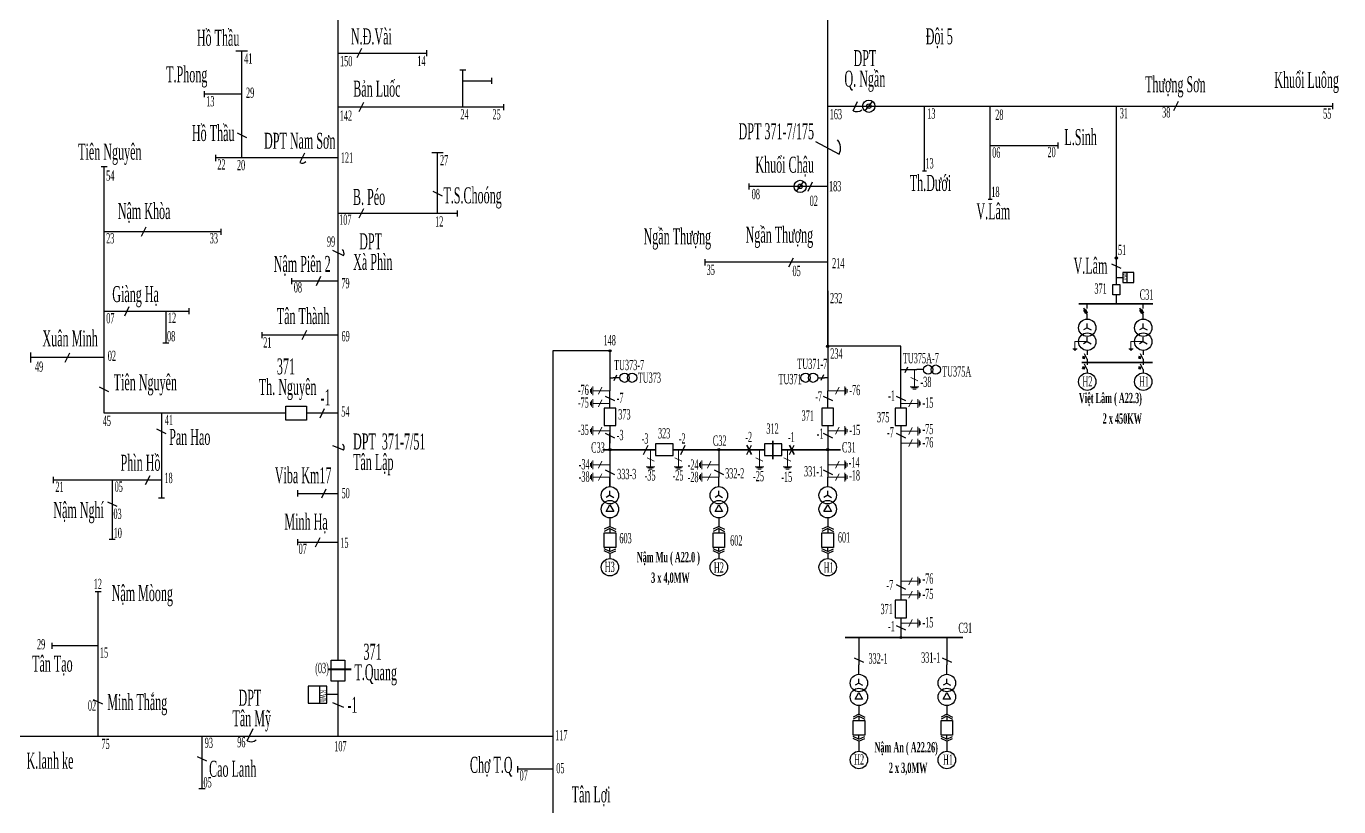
# Model space of a CAD drawing. Header units: inches. Extents: x 5954 to 16840, y 1852 to 5708.
# Drawn here: x 6478 to 7125, y 4324 to 4708 of the extents above; entities that cross this region are included whole.
import ezdxf

# ---------------------------------------------------------------- set-up
doc = ezdxf.new("R2010")
doc.units = ezdxf.units.IN
doc.header["$LTSCALE"] = 0.007
doc.header["$MEASUREMENT"] = 0
for name, color, linetype, lineweight in [('0.4+6kV', 6, 'Continuous', 25), ('Co ban', 7, 'Continuous', 25), ('DZ 35', 30, 'Continuous', 25), ('DZ110', 1, 'Continuous', 25), ('TC 110', 1, 'Continuous', 35), ('TC 35', 30, 'Continuous', 35), ('TC04', 6, 'Continuous', 35), ('Tiep dat', 7, 'Continuous', 15)]:
    doc.layers.add(name, color=color, linetype=linetype, lineweight=lineweight)
doc.layers.add('Chu', color=7, linetype='Continuous')
doc.layers.add('so', color=7, linetype='Continuous')
doc.styles.add('chu', font='times.ttf', dxfattribs={"width": 0.5, "height": 0.2})

msp = doc.modelspace()

# ---------------------------------------------------------------- hatches: boundary and pattern name
at = {"layer": '0.4+6kV'}
for points in [[(7000.04, 4544.5), (6999.7, 4545.14), (6999.36, 4545.78), (6998.9, 4544.71)], [(7027.66, 4544.5), (7027.32, 4545.14), (7026.98, 4545.78), (7026.52, 4544.72)], [(7000.04, 4539.36), (6999.69, 4540), (6999.35, 4540.64), (6998.89, 4539.57)], [(7027.66, 4539.37), (7027.32, 4540.01), (7026.97, 4540.64), (7026.52, 4539.58)]]:
    msp.add_hatch(color=256, dxfattribs=at).paths.add_polyline_path(points)
at = {"layer": 'DZ 35'}
for points in [[(7016, 4594.01, -1), (7014.92, 4594.01, -1)], [(6872.61, 4550.5, 1), (6873.69, 4550.5, 1)], [(6765.2, 4548.27, 1), (6766.28, 4548.27, 1)], [(6765.2, 4499.53, 1), (6766.28, 4499.53, 1)], [(6818.91, 4499.53, 1), (6819.98, 4499.53, 1)], [(6872.61, 4499.53, 1), (6873.69, 4499.53, 1)], [(6908.68, 4406.97, 1), (6909.76, 4406.97, 1)]]:
    msp.add_hatch(color=256, dxfattribs=at).paths.add_polyline_path(points)

# ---------------------------------------------------------------- linework, layer by layer
at = {"layer": '0.4+6kV', "color": 170, "ltscale": 0.06}
msp.add_line((6891.51, 4666.49), (6895.26, 4671.22), dxfattribs=at)
msp.add_line((6891.51, 4666.49), (6895.26, 4671.22), dxfattribs=at)
at = {"layer": '0.4+6kV', "color": 5, "ltscale": 0.06}
msp.add_line((6857.68, 4626.97), (6861.43, 4631.7), dxfattribs=at)
msp.add_line((6857.68, 4626.97), (6861.43, 4631.7), dxfattribs=at)
at = {"layer": '0.4+6kV'}
for p, q in [((6998.9, 4544.71), (6999.36, 4545.78)), ((6998.9, 4544.71), (7000.04, 4544.5)), ((6999.44, 4545.63), (6999.7, 4545.14)), ((6999.7, 4545.14), (7000.45, 4545.54)), ((7000.04, 4544.5), (6999.7, 4545.14)), ((7001.15, 4544.25), (6999.76, 4546.84)), ((7001.14, 4544.25), (7001.14, 4541.31)), ((7001.15, 4548.5), (7001.15, 4546.38)), ((7026.52, 4544.72), (7026.98, 4545.78)), ((7026.52, 4544.72), (7027.66, 4544.5)), ((7027.06, 4545.63), (7027.32, 4545.14)), ((7027.32, 4545.14), (7028.08, 4545.55)), ((7027.66, 4544.5), (7027.32, 4545.14)), ((7028.77, 4544.25), (7027.38, 4546.84)), ((7028.77, 4548.5), (7028.77, 4546.38)), ((7028.77, 4544.25), (7028.77, 4541.31)), ((6998.89, 4539.57), (6999.35, 4540.64)), ((6998.89, 4539.57), (7000.04, 4539.36)), ((6999.43, 4540.49), (6999.69, 4540)), ((6999.69, 4540), (7000.45, 4540.41)), ((7000.04, 4539.36), (6999.69, 4540)), ((7001.14, 4539.11), (6999.76, 4541.7)), ((7001.14, 4539.11), (7001.14, 4537.37)), ((7026.52, 4539.58), (7026.97, 4540.64)), ((7026.52, 4539.58), (7027.66, 4539.37)), ((7027.05, 4540.5), (7027.32, 4540.01)), ((7027.32, 4540.01), (7028.07, 4540.41)), ((7027.66, 4539.37), (7027.32, 4540.01)), ((7028.76, 4539.12), (7027.38, 4541.7)), ((7028.77, 4539.11), (7028.77, 4537.37)), ((6763.87, 4469.15), (6765.74, 4472.37)), ((6767.6, 4469.15), (6763.87, 4469.15)), ((6765.74, 4472.37), (6767.6, 4469.15)), ((6817.58, 4469.15), (6819.45, 4472.37)), ((6821.31, 4469.15), (6817.58, 4469.15)), ((6819.45, 4472.37), (6821.31, 4469.15)), ((6871.29, 4469.15), (6873.15, 4472.37)), ((6875.02, 4469.15), (6871.29, 4469.15)), ((6873.15, 4472.37), (6875.02, 4469.15)), ((6765.74, 4461.68), (6762.87, 4460.29)), ((6765.74, 4460.66), (6762.87, 4459.27)), ((6765.74, 4465.92), (6765.74, 4461.68)), ((6765.74, 4461.68), (6768.6, 4460.29)), ((6765.74, 4460.66), (6768.6, 4459.27)), ((6765.74, 4460.66), (6765.74, 4458.61)), ((6819.45, 4461.68), (6816.58, 4460.29)), ((6819.45, 4460.66), (6816.58, 4459.27)), ((6819.45, 4465.92), (6819.45, 4461.68)), ((6819.45, 4461.68), (6822.31, 4460.29)), ((6819.45, 4460.66), (6819.45, 4458.61)), ((6819.45, 4460.66), (6822.31, 4459.27)), ((6873.15, 4461.68), (6870.29, 4460.29)), ((6873.15, 4460.66), (6870.29, 4459.27)), ((6873.15, 4465.92), (6873.15, 4461.68)), ((6873.15, 4461.68), (6876.02, 4460.29)), ((6873.15, 4460.66), (6873.15, 4458.61)), ((6873.15, 4460.66), (6876.02, 4459.27)), ((6765.74, 4449.35), (6762.87, 4450.74)), ((6765.74, 4448.34), (6762.87, 4449.73)), ((6765.74, 4449.35), (6765.74, 4451.4)), ((6765.74, 4449.35), (6768.6, 4450.74)), ((6765.74, 4448.34), (6768.6, 4449.73)), ((6765.74, 4448.34), (6765.74, 4445.89)), ((6765.74, 4448.34), (6765.74, 4448.34)), ((6765.74, 4448.34), (6765.74, 4445.89)), ((6819.45, 4449.35), (6816.58, 4450.74)), ((6819.45, 4448.34), (6816.58, 4449.73)), ((6819.45, 4449.35), (6819.45, 4451.4)), ((6819.45, 4449.35), (6822.31, 4450.74)), ((6819.45, 4448.34), (6822.31, 4449.73)), ((6819.45, 4448.34), (6819.45, 4445.89)), ((6819.45, 4448.34), (6819.45, 4448.34)), ((6819.45, 4448.34), (6819.45, 4445.89)), ((6873.15, 4449.35), (6870.29, 4450.74)), ((6873.15, 4448.34), (6870.29, 4449.73)), ((6873.15, 4449.35), (6873.15, 4451.4)), ((6873.15, 4449.35), (6876.02, 4450.74)), ((6873.15, 4448.34), (6876.02, 4449.73)), ((6873.15, 4448.34), (6873.15, 4445.89)), ((6873.15, 4448.34), (6873.15, 4448.34)), ((6873.15, 4448.34), (6873.15, 4445.89)), ((6886.66, 4376.58), (6888.52, 4379.81)), ((6890.38, 4376.58), (6886.66, 4376.58)), ((6888.52, 4379.81), (6890.38, 4376.58)), ((6930.04, 4376.58), (6931.9, 4379.81)), ((6933.76, 4376.58), (6930.04, 4376.58)), ((6931.9, 4379.81), (6933.76, 4376.58)), ((6888.52, 4373.36), (6888.52, 4369.11)), ((6931.9, 4373.36), (6931.9, 4369.11)), ((6888.52, 4369.11), (6885.66, 4367.72)), ((6888.52, 4368.1), (6885.66, 4366.71)), ((6888.52, 4369.11), (6891.38, 4367.72)), ((6888.52, 4368.1), (6888.52, 4366.05)), ((6888.52, 4368.1), (6891.38, 4366.71)), ((6931.9, 4369.11), (6929.04, 4367.72)), ((6931.9, 4368.1), (6929.04, 4366.71)), ((6931.9, 4369.11), (6934.76, 4367.72)), ((6931.9, 4368.1), (6931.9, 4366.05)), ((6931.9, 4368.1), (6934.76, 4366.71)), ((6888.52, 4356.79), (6885.66, 4358.18)), ((6888.52, 4355.78), (6885.66, 4357.16)), ((6888.52, 4356.79), (6888.52, 4358.84)), ((6888.52, 4356.79), (6891.38, 4358.18)), ((6888.52, 4355.78), (6891.38, 4357.16)), ((6931.9, 4356.79), (6929.04, 4358.18)), ((6931.9, 4355.78), (6929.04, 4357.16)), ((6931.9, 4356.79), (6931.9, 4358.84)), ((6931.9, 4356.79), (6934.76, 4358.18)), ((6931.9, 4355.78), (6934.76, 4357.16)), ((6888.52, 4355.78), (6888.52, 4350.88)), ((6888.52, 4355.78), (6888.52, 4355.78)), ((6888.52, 4355.78), (6888.52, 4350.88)), ((6931.9, 4355.78), (6931.9, 4350.88)), ((6931.9, 4355.78), (6931.9, 4355.78)), ((6931.9, 4355.78), (6931.9, 4350.88))]:
    msp.add_line(p, q, dxfattribs=at)
for points in [[(6762.87, 4458.61), (6768.6, 4458.61), (6768.6, 4451.4), (6762.87, 4451.4)], [(6816.58, 4458.61), (6822.31, 4458.61), (6822.31, 4451.4), (6816.58, 4451.4)], [(6870.29, 4458.61), (6876.02, 4458.61), (6876.02, 4451.4), (6870.29, 4451.4)], [(6885.66, 4366.05), (6891.38, 4366.05), (6891.38, 4358.84), (6885.66, 4358.84)], [(6929.04, 4366.05), (6934.76, 4366.05), (6934.76, 4358.84), (6929.04, 4358.84)]]:
    msp.add_lwpolyline(points, close=True, dxfattribs=at)
at = {"layer": '0.4+6kV', "color": 170, "ltscale": 0.06}
for radius in [3.02, 3.02, 1.11]:
    msp.add_circle((6893.39, 4668.86), radius, dxfattribs=at)
at = {"layer": '0.4+6kV', "color": 5, "ltscale": 0.06}
for radius in [3.02, 3.02, 1.11]:
    msp.add_circle((6859.56, 4629.34), radius, dxfattribs=at)
at = {"layer": '0.4+6kV'}
for centre, radius in [((7001.15, 4552.8), 4.3), ((7028.77, 4552.8), 4.3), ((6926.45, 4539.01), 2.29), ((6776.68, 4535.03), 2.29), ((6862.21, 4535.03), 2.29), ((7001.14, 4533.07), 4.3), ((7001.14, 4533.07), 4.3), ((7028.77, 4533.07), 4.3), ((7028.77, 4533.07), 4.3), ((6765.74, 4470.22), 4.3), ((6819.45, 4470.22), 4.3), ((6873.15, 4470.22), 4.3), ((6765.74, 4441.59), 4.3), ((6765.74, 4441.59), 4.3), ((6819.45, 4441.59), 4.3), ((6819.45, 4441.59), 4.3), ((6873.15, 4441.59), 4.3), ((6873.15, 4441.59), 4.3), ((6888.52, 4377.66), 4.3), ((6931.9, 4377.66), 4.3), ((6888.52, 4346.58), 4.3), ((6888.52, 4346.58), 4.3), ((6931.9, 4346.58), 4.3), ((6931.9, 4346.58), 4.3)]:
    msp.add_circle(centre, radius, dxfattribs=at)
at = {"layer": 'Chu'}
msp.add_line((6788.29, 4499.53), (6783.42, 4499.53), dxfattribs=at)
at = {"layer": 'DZ 35'}
for p, q in [((6873.15, 4550.5), (6873.15, 4905.25)), ((6631.63, 4395.75), (6631.63, 4896.96)), ((6587.01, 4696.03), (6581.31, 4696.03)), ((6584.16, 4643.37), (6584.16, 4696.03)), ((6631.63, 4695.03), (6675.37, 4695.03)), ((6643.22, 4697.32), (6640.99, 4692.74)), ((6675.37, 4693.52), (6675.37, 4696.54)), ((6694.65, 4686.65), (6691.63, 4686.65)), ((6693.14, 4668.42), (6693.14, 4686.65)), ((6693.14, 4681.34), (6707.52, 4681.34)), ((6707.52, 4679.83), (6707.52, 4682.85)), ((6565.55, 4676.27), (6565.55, 4673.25)), ((6584.16, 4674.76), (6565.55, 4674.76)), ((6713.37, 4668.42), (6631.63, 4668.42)), ((6644.13, 4670.71), (6641.91, 4666.12)), ((6713.37, 4666.9), (6713.37, 4669.93)), ((6873.15, 4668.86), (7122.24, 4668.86)), ((6885.64, 4666.56), (6887.87, 4671.15)), ((6920.82, 4637.08), (6920.82, 4668.86)), ((6953.3, 4623.01), (6953.3, 4668.86)), ((7015.46, 4668.86), (7015.46, 4594.01)), ((7045.97, 4671.15), (7043.75, 4666.56)), ((7122.24, 4667.34), (7122.24, 4670.37)), ((6581.87, 4655.74), (6586.45, 4653.52)), ((6867.12, 4651.45), (6878.75, 4645.27)), ((6953.3, 4649.46), (6986.62, 4649.46)), ((6986.62, 4650.98), (6986.62, 4647.95)), ((6571.14, 4644.88), (6571.14, 4641.86)), ((6631.63, 4643.37), (6571.14, 4643.37)), ((6615.03, 4645.66), (6612.81, 4641.08)), ((6683.56, 4645.91), (6677.86, 4645.91)), ((6680.71, 4615.97), (6680.71, 4645.91)), ((6517.79, 4639.01), (6514.76, 4639.01)), ((6516.28, 4517.6), (6516.28, 4639.01)), ((6919.83, 4637.08), (6921.81, 4637.08)), ((6834.3, 4630.85), (6834.3, 4627.83)), ((6873.15, 4629.34), (6834.3, 4629.34)), ((6863.44, 4627.05), (6865.66, 4631.63)), ((6678.42, 4626.97), (6683, 4624.75)), ((6952.31, 4623.01), (6954.28, 4623.01)), ((6690.6, 4615.97), (6631.63, 4615.97)), ((6644.13, 4618.26), (6641.91, 4613.68)), ((6690.6, 4614.46), (6690.6, 4617.48)), ((6534.78, 4604.78), (6537, 4609.36)), ((6516.28, 4607.07), (6573.96, 4607.07)), ((6573.96, 4605.45), (6573.96, 4608.47)), ((6628.91, 4597.95), (6634.36, 4595.31)), ((6812.56, 4593.42), (6812.56, 4590.4)), ((6873.15, 4591.91), (6812.56, 4591.91)), ((6853.99, 4589.62), (6856.21, 4594.2)), ((7013.17, 4591.18), (7017.75, 4588.96)), ((7015.46, 4594.01), (7015.46, 4581.05)), ((6608.84, 4581.07), (6608.84, 4584.1)), ((6623.05, 4584.99), (6620.83, 4580.4)), ((7015.46, 4584.46), (7018.67, 4584.46)), ((7020.87, 4581.99), (7020.87, 4586.94)), ((6631.63, 4582.69), (6608.84, 4582.69)), ((6873.15, 4577.81), (6873.15, 4528.58)), ((6526.47, 4565.54), (6528.69, 4570.12)), ((7001.15, 4569.09), (7001.15, 4571.41)), ((7015.46, 4575.9), (7015.46, 4571.41)), ((7028.77, 4569.09), (7028.77, 4571.41)), ((6516.28, 4567.83), (6558.25, 4567.83)), ((6546.69, 4567.83), (6546.69, 4552.25)), ((6558.25, 4566.32), (6558.25, 4569.34)), ((7001.08, 4566.26), (6999.41, 4569.38)), ((7001.15, 4563.94), (7001.15, 4566.26)), ((7028.77, 4566.26), (7027.1, 4569.38)), ((7028.77, 4563.94), (7028.77, 4566.26)), ((6594.06, 4557.56), (6594.06, 4554.54)), ((6616.03, 4558.34), (6613.81, 4553.76)), ((7001.15, 4559.65), (6999.28, 4558.57)), ((7001.15, 4559.65), (7001.15, 4561.8)), ((7001.15, 4559.65), (7003.01, 4558.57)), ((7028.77, 4559.65), (7026.91, 4558.57)), ((7028.77, 4559.65), (7028.77, 4561.8)), ((7028.77, 4559.65), (7030.64, 4558.57)), ((6545.18, 4552.25), (6548.2, 4552.25)), ((6631.63, 4556.05), (6594.06, 4556.05)), ((7001.15, 4552.8), (6999.28, 4551.72)), ((7001.15, 4552.8), (7001.15, 4554.95)), ((7001.15, 4552.8), (7003.01, 4551.72)), ((7028.77, 4552.8), (7026.91, 4551.72)), ((7028.77, 4552.8), (7028.77, 4554.95)), ((7028.77, 4552.8), (7030.64, 4551.72)), ((6480.07, 4542.6), (6480.07, 4547.44)), ((6516.28, 4545.02), (6480.07, 4545.02)), ((6497.06, 4542.73), (6499.29, 4547.31)), ((6765.74, 4548.27), (6737.52, 4548.27)), ((6737.52, 4548.27), (6737.52, 4358.26)), ((6765.74, 4548.81), (6765.74, 4528.58)), ((6909.22, 4550.5), (6873.15, 4550.5)), ((6909.22, 4519.99), (6909.22, 4550.5)), ((6909.22, 4539.01), (6917.06, 4539.01)), ((6911.35, 4537.64), (6912.68, 4540.39)), ((6920.41, 4539.01), (6917.06, 4539.01)), ((6765.74, 4535.03), (6767.3, 4535.03)), ((6770.65, 4535.03), (6767.3, 4535.03)), ((6767.87, 4533.65), (6769.2, 4536.4)), ((6868.24, 4535.03), (6871.59, 4535.03)), ((6871.02, 4536.4), (6869.69, 4533.65)), ((6873.15, 4535.03), (6871.59, 4535.03)), ((6518.57, 4528.12), (6513.98, 4530.34)), ((6763.45, 4525.97), (6768.03, 4523.75)), ((6765.74, 4519.99), (6765.74, 4528.58)), ((6870.86, 4525.97), (6875.44, 4523.75)), ((6873.15, 4519.99), (6873.15, 4528.58)), ((6906.93, 4525.97), (6911.51, 4523.75)), ((6622.78, 4515.3), (6625.01, 4519.89)), ((6870.29, 4519.99), (6870.29, 4511.39)), ((6876.02, 4519.99), (6870.29, 4519.99)), ((6876.02, 4511.39), (6876.02, 4519.99)), ((6906.35, 4519.99), (6906.35, 4511.39)), ((6912.08, 4519.99), (6906.35, 4519.99)), ((6912.08, 4511.39), (6912.08, 4519.99)), ((6584.51, 4517.6), (6516.28, 4517.6)), ((6544.57, 4517.6), (6544.57, 4475.74)), ((6605.85, 4517.6), (6584.51, 4517.6)), ((6631.63, 4517.6), (6616.16, 4517.6)), ((6546.86, 4507.43), (6542.28, 4509.65)), ((6763.45, 4507.63), (6768.03, 4505.41)), ((6765.74, 4511.39), (6765.74, 4502.8)), ((6765.74, 4499.53), (6765.74, 4507.91)), ((6870.29, 4511.39), (6876.02, 4511.39)), ((6870.86, 4507.63), (6875.44, 4505.41)), ((6873.15, 4511.39), (6873.15, 4502.8)), ((6873.15, 4507.91), (6873.15, 4496.46)), ((6906.35, 4511.39), (6912.08, 4511.39)), ((6906.93, 4507.63), (6911.51, 4505.41)), ((6909.22, 4511.39), (6909.22, 4441.84)), ((6628.89, 4501.61), (6634.38, 4499.39)), ((6765.74, 4499.53), (6765.74, 4496.46)), ((6782.31, 4497.24), (6784.53, 4501.82)), ((6796.89, 4502.39), (6788.29, 4502.39)), ((6788.29, 4502.39), (6788.29, 4496.67)), ((6796.89, 4496.67), (6796.89, 4502.39)), ((6796.89, 4499.53), (6801.76, 4499.53)), ((6800.65, 4497.24), (6802.87, 4501.82)), ((6819.45, 4499.53), (6819.45, 4496.46)), ((6833.31, 4497.24), (6835.53, 4501.82)), ((6842, 4499.53), (6837.13, 4499.53)), ((6850.6, 4502.39), (6842, 4502.39)), ((6842, 4502.39), (6842, 4496.67)), ((6850.6, 4496.67), (6850.6, 4502.39)), ((6850.6, 4499.53), (6855.47, 4499.53)), ((6854.36, 4497.24), (6856.58, 4501.82)), ((6765.74, 4496.46), (6765.74, 4481.36)), ((6788.29, 4496.67), (6796.89, 4496.67)), ((6819.45, 4496.46), (6819.45, 4486)), ((6842, 4496.67), (6850.6, 4496.67)), ((6873.15, 4496.46), (6873.15, 4486)), ((6491.27, 4483.08), (6491.27, 4486.1)), ((6536.68, 4482.3), (6538.91, 4486.88)), ((6763.45, 4489.57), (6768.03, 4487.34)), ((6765.74, 4481.36), (6765.74, 4486)), ((6817.15, 4489.57), (6821.74, 4487.34)), ((6819.45, 4481.36), (6819.45, 4486)), ((6870.86, 4489.57), (6875.44, 4487.34)), ((6873.15, 4481.36), (6873.15, 4486)), ((6544.57, 4484.59), (6491.27, 4484.59)), ((6520.21, 4484.59), (6520.21, 4455.32)), ((6611.7, 4479.53), (6611.7, 4476.51)), ((6623.64, 4475.73), (6625.86, 4480.31)), ((6517.92, 4473.91), (6522.5, 4471.69)), ((6543.06, 4475.74), (6546.08, 4475.74)), ((6611.7, 4478.02), (6631.63, 4478.02)), ((6765.74, 4477.07), (6763.87, 4475.99)), ((6765.74, 4477.07), (6765.74, 4479.22)), ((6765.74, 4477.07), (6767.6, 4475.99)), ((6819.45, 4477.07), (6817.58, 4475.99)), ((6819.45, 4477.07), (6819.45, 4479.22)), ((6819.45, 4477.07), (6821.31, 4475.99)), ((6873.15, 4477.07), (6871.29, 4475.99)), ((6873.15, 4477.07), (6873.15, 4479.22)), ((6873.15, 4477.07), (6875.02, 4475.99)), ((6521.73, 4455.32), (6518.7, 4455.32)), ((6611.7, 4455.43), (6611.7, 4452.41)), ((6611.7, 4453.92), (6631.63, 4453.92)), ((6620.56, 4451.63), (6622.78, 4456.21)), ((6909.22, 4441.84), (6909.22, 4425.28)), ((6511.84, 4429.58), (6514.87, 4429.58)), ((6513.36, 4358.26), (6513.36, 4429.58)), ((6906.93, 4433.03), (6911.51, 4430.81)), ((6906.35, 4425.28), (6906.35, 4416.69)), ((6912.08, 4425.28), (6906.35, 4425.28)), ((6912.08, 4416.69), (6912.08, 4425.28)), ((6906.35, 4416.69), (6912.08, 4416.69)), ((6909.22, 4416.69), (6909.22, 4406.97)), ((6906.93, 4412.94), (6911.51, 4410.72)), ((6490.56, 4404.39), (6490.56, 4401.36)), ((6513.36, 4402.77), (6490.56, 4402.77)), ((6888.52, 4406.97), (6888.52, 4403.9)), ((6888.52, 4403.9), (6888.52, 4393.44)), ((6931.9, 4406.97), (6931.9, 4403.9)), ((6931.9, 4403.9), (6931.9, 4393.44)), ((6886.23, 4397.01), (6890.81, 4394.78)), ((6929.61, 4397.01), (6934.19, 4394.78)), ((6888.52, 4388.8), (6888.52, 4393.44)), ((6931.9, 4388.8), (6931.9, 4393.44)), ((6622.44, 4383.04), (6622.44, 4374.62)), ((6631.63, 4358.26), (6631.63, 4385.44)), ((6888.52, 4384.5), (6886.66, 4383.43)), ((6888.52, 4384.5), (6888.52, 4386.66)), ((6888.52, 4384.5), (6890.38, 4383.43)), ((6931.9, 4384.5), (6930.04, 4383.43)), ((6931.9, 4384.5), (6931.9, 4386.66)), ((6931.9, 4384.5), (6933.76, 4383.43)), ((6515.65, 4374.04), (6511.06, 4376.27)), ((6631.63, 4378.83), (6626.18, 4378.83)), ((6628.89, 4374.83), (6634.38, 4372.61)), ((6410.19, 4358.26), (6737.52, 4358.26)), ((6564.53, 4358.26), (6564.53, 4332.34)), ((6586.89, 4355.97), (6589.83, 4362.02)), ((6737.52, 4358.26), (6737.52, 4304.03)), ((6562.24, 4348.34), (6566.82, 4346.12)), ((6720.37, 4340.48), (6720.37, 4343.51)), ((6737.52, 4342), (6720.37, 4342)), ((6566.04, 4332.34), (6563.02, 4332.34))]:
    msp.add_line(p, q, dxfattribs=at)
for points in [[(7018.67, 4586.94), (7018.67, 4581.99), (7024.16, 4581.99), (7024.16, 4586.94)], [(7017.18, 4581.05), (7017.18, 4575.9), (7013.74, 4575.9), (7013.74, 4581.05)], [(6999.44, 4568.3), (7000.21, 4568.74), (7001.17, 4567.03), (7000.4, 4566.6)], [(7027.13, 4568.3), (7027.9, 4568.74), (7028.86, 4567.03), (7028.09, 4566.6)], [(6616.16, 4514.16), (6605.85, 4514.16), (6605.85, 4521.03), (6616.16, 4521.03)], [(6762.87, 4519.99), (6762.87, 4511.39), (6768.6, 4511.39), (6768.6, 4519.99)], [(6628.19, 4385.44), (6628.19, 4395.75), (6635.07, 4395.75), (6635.07, 4385.44)], [(6626.18, 4374.62), (6626.18, 4383.04), (6616.84, 4383.04), (6616.84, 4374.62)]]:
    msp.add_lwpolyline(points, close=True, dxfattribs=at)
for centre, radius in [((7015.46, 4594.01), 0.54), ((7001.15, 4559.65), 4.3), ((7028.77, 4559.65), 4.3), ((6873.15, 4550.5), 0.54), ((6765.74, 4548.27), 0.54), ((6922.7, 4539.01), 2.29), ((6772.94, 4535.03), 2.29), ((6865.95, 4535.03), 2.29), ((6765.74, 4499.53), 0.54), ((6819.45, 4499.53), 0.54), ((6873.15, 4499.53), 0.54), ((6765.74, 4477.07), 4.3), ((6819.45, 4477.07), 4.3), ((6873.15, 4477.07), 4.3), ((6909.22, 4406.97), 0.54), ((6888.52, 4384.5), 4.3), ((6931.9, 4384.5), 4.3)]:
    msp.add_circle(centre, radius, dxfattribs=at)
for centre, radius, start, end in [((6887.42, 4670.23), 4.07, 244.12461, 309.67767), ((6873.15, 4648.25), 6.34, 332.003, 39.68223), ((6613.92, 4643.37), 2.55, 244.12461, 316.34288), ((6632.07, 4596.42), 2.55, 334.12461, 46.3109), ((6632.09, 4500.5), 2.55, 334.12461, 46.3109), ((6588.67, 4359.64), 4.07, 244.12461, 309.67767)]:
    msp.add_arc(centre, radius, start, end, dxfattribs=at)
at = {"layer": 'DZ110', "lineweight": 40}
msp.add_line((6626.89, 4391.38), (6638.1, 4391.27), dxfattribs=at)
at = {"layer": 'TC 110', "color": 1}
for p, q in [((6833.31, 4501.82), (6835.53, 4497.24)), ((6846.1, 4503.95), (6846.1, 4494.91)), ((6854.36, 4501.82), (6856.58, 4497.24))]:
    msp.add_line(p, q, dxfattribs=at)
at = {"layer": 'TC 35'}
for p, q in [((7033.44, 4571.41), (6997.06, 4571.41)), ((6762.2, 4499.53), (6788.29, 4499.53)), ((6796.89, 4499.53), (6819.45, 4499.53)), ((6813.2, 4499.53), (6832.65, 4499.53)), ((6819.45, 4499.53), (6842, 4499.53)), ((6833.04, 4499.53), (6828.17, 4499.53)), ((6850.6, 4499.53), (6879.4, 4499.53)), ((6881.78, 4406.97), (6939.71, 4406.97))]:
    msp.add_line(p, q, dxfattribs=at)
at = {"layer": 'TC04'}
msp.add_line((7033.25, 4542.51), (6998.54, 4542.51), dxfattribs=at)
at = {"layer": 'Tiep dat'}
for p, q in [((6995.1, 4552.8), (7001.15, 4552.8)), ((6995.1, 4552.8), (6995.1, 4549.25)), ((7022.72, 4552.8), (7028.77, 4552.8)), ((7022.72, 4552.8), (7022.72, 4549.25)), ((6994, 4549.25), (6996.19, 4549.25)), ((6994.35, 4548.95), (6995.85, 4548.95)), ((6994.69, 4548.66), (6995.51, 4548.66)), ((7021.63, 4549.25), (7023.82, 4549.25)), ((7021.97, 4548.95), (7023.47, 4548.95)), ((7022.31, 4548.66), (7023.14, 4548.66)), ((6915.94, 4539.01), (6915.94, 4534.26)), ((6915.94, 4539.01), (6915.94, 4534.26)), ((6915.94, 4539.01), (6915.94, 4534.26)), ((6914.22, 4535.09), (6917.66, 4533.43)), ((6914.22, 4535.09), (6917.66, 4533.43)), ((6914.22, 4535.09), (6917.66, 4533.43)), ((6915.94, 4534.26), (6915.94, 4530.59)), ((6915.94, 4534.26), (6915.94, 4530.59)), ((6915.94, 4534.26), (6915.94, 4530.59)), ((6756.16, 4529.39), (6756.16, 4527.77)), ((6756.16, 4529.39), (6756.16, 4527.77)), ((6756.16, 4529.39), (6756.16, 4527.77)), ((6756.73, 4530.05), (6756.73, 4527.11)), ((6756.73, 4530.05), (6756.73, 4527.11)), ((6756.73, 4530.05), (6756.73, 4527.11)), ((6757.32, 4530.73), (6757.32, 4526.43)), ((6757.32, 4530.73), (6757.32, 4526.43)), ((6757.32, 4530.73), (6757.32, 4526.43)), ((6760.99, 4528.58), (6757.32, 4528.58)), ((6760.99, 4528.58), (6757.32, 4528.58)), ((6760.99, 4528.58), (6757.32, 4528.58)), ((6761.82, 4530.3), (6760.15, 4526.86)), ((6761.82, 4530.3), (6760.15, 4526.86)), ((6761.82, 4530.3), (6760.15, 4526.86)), ((6765.74, 4528.58), (6760.99, 4528.58)), ((6765.74, 4528.58), (6760.99, 4528.58)), ((6765.74, 4528.58), (6760.99, 4528.58)), ((6873.15, 4528.58), (6877.9, 4528.58)), ((6873.15, 4528.58), (6877.9, 4528.58)), ((6873.15, 4528.58), (6877.9, 4528.58)), ((6877.07, 4526.86), (6878.74, 4530.3)), ((6877.07, 4526.86), (6878.74, 4530.3)), ((6877.07, 4526.86), (6878.74, 4530.3)), ((6877.9, 4528.58), (6881.57, 4528.58)), ((6877.9, 4528.58), (6881.57, 4528.58)), ((6877.9, 4528.58), (6881.57, 4528.58)), ((6881.57, 4526.43), (6881.57, 4530.73)), ((6881.57, 4526.43), (6881.57, 4530.73)), ((6881.57, 4526.43), (6881.57, 4530.73)), ((6882.16, 4527.11), (6882.16, 4530.05)), ((6882.16, 4527.11), (6882.16, 4530.05)), ((6882.16, 4527.11), (6882.16, 4530.05)), ((6882.73, 4527.77), (6882.73, 4529.39)), ((6882.73, 4527.77), (6882.73, 4529.39)), ((6882.73, 4527.77), (6882.73, 4529.39)), ((6913.79, 4530.59), (6918.09, 4530.59)), ((6913.79, 4530.59), (6918.09, 4530.59)), ((6913.79, 4530.59), (6918.09, 4530.59)), ((6914.47, 4530), (6917.41, 4530)), ((6914.47, 4530), (6917.41, 4530)), ((6914.47, 4530), (6917.41, 4530)), ((6915.13, 4529.43), (6916.75, 4529.43)), ((6915.13, 4529.43), (6916.75, 4529.43)), ((6915.13, 4529.43), (6916.75, 4529.43)), ((6756.16, 4523.18), (6756.16, 4521.56)), ((6756.16, 4523.18), (6756.16, 4521.56)), ((6756.16, 4523.18), (6756.16, 4521.56)), ((6756.73, 4523.84), (6756.73, 4520.9)), ((6756.73, 4523.84), (6756.73, 4520.9)), ((6756.73, 4523.84), (6756.73, 4520.9)), ((6757.32, 4524.52), (6757.32, 4520.22)), ((6757.32, 4524.52), (6757.32, 4520.22)), ((6757.32, 4524.52), (6757.32, 4520.22)), ((6760.99, 4522.37), (6757.32, 4522.37)), ((6760.99, 4522.37), (6757.32, 4522.37)), ((6760.99, 4522.37), (6757.32, 4522.37)), ((6761.82, 4524.09), (6760.15, 4520.65)), ((6761.82, 4524.09), (6760.15, 4520.65)), ((6761.82, 4524.09), (6760.15, 4520.65)), ((6765.74, 4522.37), (6760.99, 4522.37)), ((6765.74, 4522.37), (6760.99, 4522.37)), ((6765.74, 4522.37), (6760.99, 4522.37)), ((6909.22, 4522.37), (6913.97, 4522.37)), ((6909.22, 4522.37), (6913.97, 4522.37)), ((6909.22, 4522.37), (6913.97, 4522.37)), ((6913.13, 4520.65), (6914.8, 4524.09)), ((6913.13, 4520.65), (6914.8, 4524.09)), ((6913.13, 4520.65), (6914.8, 4524.09)), ((6913.97, 4522.37), (6917.64, 4522.37)), ((6913.97, 4522.37), (6917.64, 4522.37)), ((6913.97, 4522.37), (6917.64, 4522.37)), ((6917.64, 4520.22), (6917.64, 4524.52)), ((6917.64, 4520.22), (6917.64, 4524.52)), ((6917.64, 4520.22), (6917.64, 4524.52)), ((6918.23, 4520.9), (6918.23, 4523.84)), ((6918.23, 4520.9), (6918.23, 4523.84)), ((6918.23, 4520.9), (6918.23, 4523.84)), ((6918.8, 4521.56), (6918.8, 4523.18)), ((6918.8, 4521.56), (6918.8, 4523.18)), ((6918.8, 4521.56), (6918.8, 4523.18)), ((6756.16, 4509.72), (6756.16, 4508.1)), ((6756.16, 4509.72), (6756.16, 4508.1)), ((6756.16, 4509.72), (6756.16, 4508.1)), ((6756.73, 4510.38), (6756.73, 4507.44)), ((6756.73, 4510.38), (6756.73, 4507.44)), ((6756.73, 4510.38), (6756.73, 4507.44)), ((6757.32, 4511.06), (6757.32, 4506.76)), ((6757.32, 4511.06), (6757.32, 4506.76)), ((6757.32, 4511.06), (6757.32, 4506.76)), ((6760.99, 4508.91), (6757.32, 4508.91)), ((6760.99, 4508.91), (6757.32, 4508.91)), ((6760.99, 4508.91), (6757.32, 4508.91)), ((6761.82, 4510.63), (6760.15, 4507.19)), ((6761.82, 4510.63), (6760.15, 4507.19)), ((6761.82, 4510.63), (6760.15, 4507.19)), ((6765.74, 4508.91), (6760.99, 4508.91)), ((6765.74, 4508.91), (6760.99, 4508.91)), ((6765.74, 4508.91), (6760.99, 4508.91)), ((6873.15, 4508.91), (6877.9, 4508.91)), ((6873.15, 4508.91), (6877.9, 4508.91)), ((6873.15, 4508.91), (6877.9, 4508.91)), ((6877.07, 4507.19), (6878.74, 4510.63)), ((6877.07, 4507.19), (6878.74, 4510.63)), ((6877.07, 4507.19), (6878.74, 4510.63)), ((6877.9, 4508.91), (6881.57, 4508.91)), ((6877.9, 4508.91), (6881.57, 4508.91)), ((6877.9, 4508.91), (6881.57, 4508.91)), ((6881.57, 4506.76), (6881.57, 4511.06)), ((6881.57, 4506.76), (6881.57, 4511.06)), ((6881.57, 4506.76), (6881.57, 4511.06)), ((6882.16, 4507.44), (6882.16, 4510.38)), ((6882.16, 4507.44), (6882.16, 4510.38)), ((6882.16, 4507.44), (6882.16, 4510.38)), ((6882.73, 4508.1), (6882.73, 4509.72)), ((6882.73, 4508.1), (6882.73, 4509.72)), ((6882.73, 4508.1), (6882.73, 4509.72)), ((6909.22, 4508.69), (6913.97, 4508.69)), ((6909.22, 4508.69), (6913.97, 4508.69)), ((6909.22, 4508.69), (6913.97, 4508.69)), ((6913.13, 4506.98), (6914.8, 4510.41)), ((6913.13, 4506.98), (6914.8, 4510.41)), ((6913.13, 4506.98), (6914.8, 4510.41)), ((6913.97, 4508.69), (6917.64, 4508.69)), ((6913.97, 4508.69), (6917.64, 4508.69)), ((6913.97, 4508.69), (6917.64, 4508.69)), ((6917.64, 4506.55), (6917.64, 4510.84)), ((6917.64, 4506.55), (6917.64, 4510.84)), ((6917.64, 4506.55), (6917.64, 4510.84)), ((6918.23, 4507.23), (6918.23, 4510.16)), ((6918.23, 4507.23), (6918.23, 4510.16)), ((6918.23, 4507.23), (6918.23, 4510.16)), ((6918.8, 4507.89), (6918.8, 4509.5)), ((6918.8, 4507.89), (6918.8, 4509.5)), ((6918.8, 4507.89), (6918.8, 4509.5)), ((6785.77, 4499.53), (6785.77, 4494.78)), ((6785.77, 4499.53), (6785.77, 4494.78)), ((6785.77, 4499.53), (6785.77, 4494.78)), ((6799.55, 4499.53), (6799.55, 4494.78)), ((6799.55, 4499.53), (6799.55, 4494.78)), ((6799.55, 4499.53), (6799.55, 4494.78)), ((6839.48, 4499.53), (6839.48, 4494.78)), ((6839.48, 4499.53), (6839.48, 4494.78)), ((6839.48, 4499.53), (6839.48, 4494.78)), ((6853.26, 4499.53), (6853.26, 4494.78)), ((6853.26, 4499.53), (6853.26, 4494.78)), ((6853.26, 4499.53), (6853.26, 4494.78)), ((6909.22, 4502.8), (6913.97, 4502.8)), ((6909.22, 4502.8), (6913.97, 4502.8)), ((6909.22, 4502.8), (6913.97, 4502.8)), ((6913.13, 4501.08), (6914.8, 4504.52)), ((6913.13, 4501.08), (6914.8, 4504.52)), ((6913.13, 4501.08), (6914.8, 4504.52)), ((6913.97, 4502.8), (6917.64, 4502.8)), ((6913.97, 4502.8), (6917.64, 4502.8)), ((6913.97, 4502.8), (6917.64, 4502.8)), ((6917.64, 4500.65), (6917.64, 4504.95)), ((6917.64, 4500.65), (6917.64, 4504.95)), ((6917.64, 4500.65), (6917.64, 4504.95)), ((6918.23, 4501.33), (6918.23, 4504.27)), ((6918.23, 4501.33), (6918.23, 4504.27)), ((6918.23, 4501.33), (6918.23, 4504.27)), ((6918.8, 4501.99), (6918.8, 4503.61)), ((6918.8, 4501.99), (6918.8, 4503.61)), ((6918.8, 4501.99), (6918.8, 4503.61)), ((6756.16, 4492.92), (6756.16, 4491.31)), ((6756.16, 4492.92), (6756.16, 4491.31)), ((6756.16, 4492.92), (6756.16, 4491.31)), ((6756.73, 4493.58), (6756.73, 4490.64)), ((6756.73, 4493.58), (6756.73, 4490.64)), ((6756.73, 4493.58), (6756.73, 4490.64)), ((6757.32, 4494.26), (6757.32, 4489.97)), ((6757.32, 4494.26), (6757.32, 4489.97)), ((6757.32, 4494.26), (6757.32, 4489.97)), ((6761.82, 4493.83), (6760.15, 4490.4)), ((6761.82, 4493.83), (6760.15, 4490.4)), ((6761.82, 4493.83), (6760.15, 4490.4)), ((6784.06, 4495.61), (6787.49, 4493.95)), ((6784.06, 4495.61), (6787.49, 4493.95)), ((6784.06, 4495.61), (6787.49, 4493.95)), ((6785.77, 4494.78), (6785.77, 4491.11)), ((6785.77, 4494.78), (6785.77, 4491.11)), ((6785.77, 4494.78), (6785.77, 4491.11)), ((6797.83, 4495.61), (6801.27, 4493.95)), ((6797.83, 4495.61), (6801.27, 4493.95)), ((6797.83, 4495.61), (6801.27, 4493.95)), ((6799.55, 4494.78), (6799.55, 4491.11)), ((6799.55, 4494.78), (6799.55, 4491.11)), ((6799.55, 4494.78), (6799.55, 4491.11)), ((6809.87, 4492.92), (6809.87, 4491.31)), ((6809.87, 4492.92), (6809.87, 4491.31)), ((6809.87, 4492.92), (6809.87, 4491.31)), ((6810.44, 4493.58), (6810.44, 4490.64)), ((6810.44, 4493.58), (6810.44, 4490.64)), ((6810.44, 4493.58), (6810.44, 4490.64)), ((6811.02, 4494.26), (6811.02, 4489.97)), ((6811.02, 4494.26), (6811.02, 4489.97)), ((6811.02, 4494.26), (6811.02, 4489.97)), ((6815.53, 4493.83), (6813.86, 4490.4)), ((6815.53, 4493.83), (6813.86, 4490.4)), ((6815.53, 4493.83), (6813.86, 4490.4)), ((6837.76, 4495.61), (6841.2, 4493.95)), ((6837.76, 4495.61), (6841.2, 4493.95)), ((6837.76, 4495.61), (6841.2, 4493.95)), ((6839.48, 4494.78), (6839.48, 4491.11)), ((6839.48, 4494.78), (6839.48, 4491.11)), ((6839.48, 4494.78), (6839.48, 4491.11)), ((6851.54, 4495.61), (6854.98, 4493.95)), ((6851.54, 4495.61), (6854.98, 4493.95)), ((6851.54, 4495.61), (6854.98, 4493.95)), ((6853.26, 4494.78), (6853.26, 4491.11)), ((6853.26, 4494.78), (6853.26, 4491.11)), ((6853.26, 4494.78), (6853.26, 4491.11)), ((6877.07, 4490.4), (6878.74, 4493.83)), ((6877.07, 4490.4), (6878.74, 4493.83)), ((6877.07, 4490.4), (6878.74, 4493.83)), ((6881.57, 4489.97), (6881.57, 4494.26)), ((6881.57, 4489.97), (6881.57, 4494.26)), ((6881.57, 4489.97), (6881.57, 4494.26)), ((6882.16, 4490.64), (6882.16, 4493.58)), ((6882.16, 4490.64), (6882.16, 4493.58)), ((6882.16, 4490.64), (6882.16, 4493.58)), ((6882.73, 4491.31), (6882.73, 4492.92)), ((6882.73, 4491.31), (6882.73, 4492.92)), ((6882.73, 4491.31), (6882.73, 4492.92)), ((6756.16, 4486.81), (6756.16, 4485.19)), ((6756.16, 4486.81), (6756.16, 4485.19)), ((6756.16, 4486.81), (6756.16, 4485.19)), ((6756.73, 4487.47), (6756.73, 4484.53)), ((6756.73, 4487.47), (6756.73, 4484.53)), ((6756.73, 4487.47), (6756.73, 4484.53)), ((6760.99, 4492.11), (6757.32, 4492.11)), ((6760.99, 4492.11), (6757.32, 4492.11)), ((6760.99, 4492.11), (6757.32, 4492.11)), ((6757.32, 4488.15), (6757.32, 4483.85)), ((6757.32, 4488.15), (6757.32, 4483.85)), ((6757.32, 4488.15), (6757.32, 4483.85)), ((6760.99, 4486), (6757.32, 4486)), ((6760.99, 4486), (6757.32, 4486)), ((6760.99, 4486), (6757.32, 4486)), ((6761.82, 4487.72), (6760.15, 4484.28)), ((6761.82, 4487.72), (6760.15, 4484.28)), ((6761.82, 4487.72), (6760.15, 4484.28)), ((6765.74, 4492.11), (6760.99, 4492.11)), ((6765.74, 4492.11), (6760.99, 4492.11)), ((6765.74, 4492.11), (6760.99, 4492.11)), ((6765.74, 4486), (6760.99, 4486)), ((6765.74, 4486), (6760.99, 4486)), ((6765.74, 4486), (6760.99, 4486)), ((6783.63, 4491.11), (6787.92, 4491.11)), ((6783.63, 4491.11), (6787.92, 4491.11)), ((6783.63, 4491.11), (6787.92, 4491.11)), ((6784.31, 4490.52), (6787.24, 4490.52)), ((6784.31, 4490.52), (6787.24, 4490.52)), ((6784.31, 4490.52), (6787.24, 4490.52)), ((6784.97, 4489.95), (6786.58, 4489.95)), ((6784.97, 4489.95), (6786.58, 4489.95)), ((6784.97, 4489.95), (6786.58, 4489.95)), ((6797.4, 4491.11), (6801.7, 4491.11)), ((6797.4, 4491.11), (6801.7, 4491.11)), ((6797.4, 4491.11), (6801.7, 4491.11)), ((6798.08, 4490.52), (6801.02, 4490.52)), ((6798.08, 4490.52), (6801.02, 4490.52)), ((6798.08, 4490.52), (6801.02, 4490.52)), ((6798.74, 4489.95), (6800.36, 4489.95)), ((6798.74, 4489.95), (6800.36, 4489.95)), ((6798.74, 4489.95), (6800.36, 4489.95)), ((6809.87, 4486.81), (6809.87, 4485.19)), ((6809.87, 4486.81), (6809.87, 4485.19)), ((6809.87, 4486.81), (6809.87, 4485.19)), ((6810.44, 4487.47), (6810.44, 4484.53)), ((6810.44, 4487.47), (6810.44, 4484.53)), ((6810.44, 4487.47), (6810.44, 4484.53)), ((6814.69, 4492.11), (6811.02, 4492.11)), ((6814.69, 4492.11), (6811.02, 4492.11)), ((6814.69, 4492.11), (6811.02, 4492.11)), ((6811.02, 4488.15), (6811.02, 4483.85)), ((6811.02, 4488.15), (6811.02, 4483.85)), ((6811.02, 4488.15), (6811.02, 4483.85)), ((6814.69, 4486), (6811.02, 4486)), ((6814.69, 4486), (6811.02, 4486)), ((6814.69, 4486), (6811.02, 4486)), ((6815.53, 4487.72), (6813.86, 4484.28)), ((6815.53, 4487.72), (6813.86, 4484.28)), ((6815.53, 4487.72), (6813.86, 4484.28)), ((6819.45, 4492.11), (6814.69, 4492.11)), ((6819.45, 4492.11), (6814.69, 4492.11)), ((6819.45, 4492.11), (6814.69, 4492.11)), ((6819.45, 4486), (6814.69, 4486)), ((6819.45, 4486), (6814.69, 4486)), ((6819.45, 4486), (6814.69, 4486)), ((6837.33, 4491.11), (6841.63, 4491.11)), ((6837.33, 4491.11), (6841.63, 4491.11)), ((6837.33, 4491.11), (6841.63, 4491.11)), ((6838.01, 4490.52), (6840.95, 4490.52)), ((6838.01, 4490.52), (6840.95, 4490.52)), ((6838.01, 4490.52), (6840.95, 4490.52)), ((6838.67, 4489.95), (6840.29, 4489.95)), ((6838.67, 4489.95), (6840.29, 4489.95)), ((6838.67, 4489.95), (6840.29, 4489.95)), ((6851.11, 4491.11), (6855.4, 4491.11)), ((6851.11, 4491.11), (6855.4, 4491.11)), ((6851.11, 4491.11), (6855.4, 4491.11)), ((6851.79, 4490.52), (6854.73, 4490.52)), ((6851.79, 4490.52), (6854.73, 4490.52)), ((6851.79, 4490.52), (6854.73, 4490.52)), ((6852.45, 4489.95), (6854.07, 4489.95)), ((6852.45, 4489.95), (6854.07, 4489.95)), ((6852.45, 4489.95), (6854.07, 4489.95)), ((6873.15, 4492.11), (6877.9, 4492.11)), ((6873.15, 4492.11), (6877.9, 4492.11)), ((6873.15, 4492.11), (6877.9, 4492.11)), ((6873.15, 4486), (6877.9, 4486)), ((6873.15, 4486), (6877.9, 4486)), ((6873.15, 4486), (6877.9, 4486)), ((6877.07, 4484.28), (6878.74, 4487.72)), ((6877.07, 4484.28), (6878.74, 4487.72)), ((6877.07, 4484.28), (6878.74, 4487.72)), ((6877.9, 4492.11), (6881.57, 4492.11)), ((6877.9, 4492.11), (6881.57, 4492.11)), ((6877.9, 4492.11), (6881.57, 4492.11)), ((6877.9, 4486), (6881.57, 4486)), ((6877.9, 4486), (6881.57, 4486)), ((6877.9, 4486), (6881.57, 4486)), ((6881.57, 4483.85), (6881.57, 4488.15)), ((6881.57, 4483.85), (6881.57, 4488.15)), ((6881.57, 4483.85), (6881.57, 4488.15)), ((6882.16, 4484.53), (6882.16, 4487.47)), ((6882.16, 4484.53), (6882.16, 4487.47)), ((6882.16, 4484.53), (6882.16, 4487.47)), ((6882.73, 4485.19), (6882.73, 4486.81)), ((6882.73, 4485.19), (6882.73, 4486.81)), ((6882.73, 4485.19), (6882.73, 4486.81)), ((6909.22, 4434.7), (6913.97, 4434.7)), ((6909.22, 4434.7), (6913.97, 4434.7)), ((6909.22, 4434.7), (6913.97, 4434.7)), ((6913.13, 4432.98), (6914.8, 4436.42)), ((6913.13, 4432.98), (6914.8, 4436.42)), ((6913.13, 4432.98), (6914.8, 4436.42)), ((6913.97, 4434.7), (6917.64, 4434.7)), ((6913.97, 4434.7), (6917.64, 4434.7)), ((6913.97, 4434.7), (6917.64, 4434.7)), ((6917.64, 4432.55), (6917.64, 4436.85)), ((6917.64, 4432.55), (6917.64, 4436.85)), ((6917.64, 4432.55), (6917.64, 4436.85)), ((6918.23, 4433.23), (6918.23, 4436.17)), ((6918.23, 4433.23), (6918.23, 4436.17)), ((6918.23, 4433.23), (6918.23, 4436.17)), ((6918.8, 4433.89), (6918.8, 4435.51)), ((6918.8, 4433.89), (6918.8, 4435.51)), ((6918.8, 4433.89), (6918.8, 4435.51)), ((6909.22, 4428.06), (6913.97, 4428.06)), ((6909.22, 4428.06), (6913.97, 4428.06)), ((6909.22, 4428.06), (6913.97, 4428.06)), ((6913.13, 4426.34), (6914.8, 4429.78)), ((6913.13, 4426.34), (6914.8, 4429.78)), ((6913.13, 4426.34), (6914.8, 4429.78)), ((6913.97, 4428.06), (6917.64, 4428.06)), ((6913.97, 4428.06), (6917.64, 4428.06)), ((6913.97, 4428.06), (6917.64, 4428.06)), ((6917.64, 4425.91), (6917.64, 4430.21)), ((6917.64, 4425.91), (6917.64, 4430.21)), ((6917.64, 4425.91), (6917.64, 4430.21)), ((6918.23, 4426.59), (6918.23, 4429.53)), ((6918.23, 4426.59), (6918.23, 4429.53)), ((6918.23, 4426.59), (6918.23, 4429.53)), ((6918.8, 4427.25), (6918.8, 4428.87)), ((6918.8, 4427.25), (6918.8, 4428.87)), ((6918.8, 4427.25), (6918.8, 4428.87)), ((6913.13, 4412.37), (6914.8, 4415.8)), ((6913.13, 4412.37), (6914.8, 4415.8)), ((6913.13, 4412.37), (6914.8, 4415.8)), ((6917.64, 4411.94), (6917.64, 4416.23)), ((6917.64, 4411.94), (6917.64, 4416.23)), ((6917.64, 4411.94), (6917.64, 4416.23)), ((6918.23, 4412.62), (6918.23, 4415.55)), ((6918.23, 4412.62), (6918.23, 4415.55)), ((6918.23, 4412.62), (6918.23, 4415.55)), ((6918.8, 4413.28), (6918.8, 4414.89)), ((6918.8, 4413.28), (6918.8, 4414.89)), ((6918.8, 4413.28), (6918.8, 4414.89)), ((6909.22, 4414.09), (6913.97, 4414.09)), ((6909.22, 4414.09), (6913.97, 4414.09)), ((6909.22, 4414.09), (6913.97, 4414.09)), ((6913.97, 4414.09), (6917.64, 4414.09)), ((6913.97, 4414.09), (6917.64, 4414.09)), ((6913.97, 4414.09), (6917.64, 4414.09))]:
    msp.add_line(p, q, dxfattribs=at)

# ---------------------------------------------------------------- texts
at = {"layer": 'Chu', "style": 'chu', "width": 0.5}
for s, height, p in [('DPT 371-7/175', 7.8819, (6829.19, 4652.59)), ('Khuổi Chậu', 7.882, (6837.47, 4636.1)), ('Phìn Hồ', 7.882, (6524.38, 4489.16)), ('-1', 7.882, (6636.26, 4369.82))]:
    msp.add_text(s, height=height, dxfattribs=at).set_placement(p)
msp.add_text('KWh', height=3.043, rotation=270, dxfattribs=at).set_placement((6622.72, 4381.13))
at = {"layer": 'Chu', "line_spacing_factor": 0.769231, "style": 'chu'}
for s, insert, char_height, width, attachment_point in [('{\\fTimes New Roman|b0|i0|c0|p18;Hồ Thầu\\fTimes New Roman|b0|i0|c238|p18;}', (6582.99, 4698.54), 7.8819, 40.4306, 9), ('{\\fTimes New Roman|b0|i0|c0|p18;N.\\fTimes New Roman|b0|i0|c238|p18;Đ\\fTimes New Roman|b0|i0|c0|p18;.Vài\\fTimes New Roman|b0|i0|c238|p18;}', (6637.99, 4699.16), 7.88187, 40.4306, 7), ('{\\fTimes New Roman|b0|i0|c238|p18;Đ}ội 5', (6921.46, 4707.28), 7.8819, 25.195, 1), ('   DPT\\PQ. Ngần', (6881.4, 4696.52), 7.882, 34.5215, 1), ('T.Phong', (6567.21, 4678.06), 7.882, 40.4306, 9), ('Khuổi Luông', (7093.39, 4685.8), 7.8819, 36.4317, 1), ('{\\fTimes New Roman|b0|i0|c0|p18;Bản Luốc\\fTimes New Roman|b0|i0|c238|p18;}', (6639.15, 4673.45), 7.8819, 40.4306, 7), ('Th{\\fTimes New Roman|b0|i0|c163|p18;ư}ợng S{\\fTimes New Roman|b0|i0|c163|p18;ơ}n', (7059.53, 4683.65), 7.8819, 50.5398, 3), ('{\\fTimes New Roman|b0|i0|c0|p18;Hồ Thầu\\fTimes New Roman|b0|i0|c238|p18;}', (6580.56, 4651.59), 7.8819, 40.4306, 9), ('DPT Nam S{\\fTimes New Roman|b0|i0|c163|p18;ơ}n', (6630.36, 4647.78), 7.8819, 40.4306, 9), ('L.Sinh', (6989.88, 4657.58), 7.882, 25.195, 1), ('Tiên Nguyên', (6503.48, 4639.92), 7.8819, 40.4306, 7), ('Th.D{\\fTimes New Roman|b0|i0|c163|p18;ư}ới', (6913.61, 4634.97), 7.8819, 25.195, 1), ('{\\fTimes New Roman|b0|i0|c0|p18;B. Péo\\fTimes New Roman|b0|i0|c238|p18;}', (6654.88, 4620.03), 7.8819, 40.4306, 9), ('T.S.Choóng', (6712.38, 4618.4), 7.882, 40.4306, 9), ('Nậm Khòa', (6523.02, 4611.26), 7.882, 40.4306, 7), ('V.Lâm', (6946.49, 4621.01), 7.882, 25.195, 1), ('Ngần Th{\\fTimes New Roman|b0|i0|c163|p18;ư}ợng', (6782.31, 4608.65), 7.8819, 40.4306, 1), ('   \\PNgần Thượng', (6832.65, 4619.57), 7.8819, 34.5215, 1), ('  DPT\\PXà Phìn', (6639.11, 4588.09), 7.882, 40.4306, 7), ('Nậm Piên 2', (6599.92, 4585.19), 7.882, 40.4306, 7), ('{\\fTimes New Roman|b0|i0|c0|p18;V.Lâm\\fTimes New Roman|b0|i0|c238|p18;}', (7011.09, 4594.2), 7.8819, 50.5398, 3), ('Giàng Hạ', (6520.31, 4569.73), 7.882, 40.4306, 7), ('Tân Thành', (6601.45, 4561.35), 7.882, 40.4306, 7), ('{\\fTimes New Roman|b0|i0|c0|p18;Xuân Minh\\fTimes New Roman|b0|i0|c238|p18;}', (6485.87, 4550.34), 7.8819, 40.4306, 7), ('      371\\PTh. Nguyên', (6592.56, 4523.96), 7.882, 40.4306, 7), ('Tiên Nguyên', (6520.97, 4526.26), 7.8819, 40.4306, 7), ('-1', (6622.98, 4521.36), 7.882, 40.4306, 7), ('{\\fTimes New Roman|b0|i0|c0|p18;Pan Hao\\fTimes New Roman|b0|i0|c238|p18;}', (6548.35, 4501.81), 7.8819, 40.4306, 7), ('DPT  371-7/51\\PTân Lập', (6639.05, 4486.98), 7.8819, 40.4306, 7), ('Viba Km17', (6628.4, 4482.81), 7.882, 40.4306, 9), (' Nậm Nghí', (6489.73, 4463.25), 7.882, 28.6322, 7), ('Minh Hạ', (6626.55, 4468.07), 7.882, 40.4306, 3), ('Nậm Mòong', (6519.99, 4422.32), 7.882, 40.4306, 7), ('   371\\PT.Quang', (6639.74, 4403.9), 7.882, 34.5215, 1), ('Tân Tạo', (6480.76, 4388.11), 7.882, 40.4306, 7), ('Minh Thắng', (6517.82, 4368.61), 7.882, 40.4306, 7), ('  DPT   \\PTân Mỹ', (6579.58, 4360.61), 7.882, 28.6322, 7), ('K.lanh ke', (6478.01, 4342.12), 7.882, 33.0513, 7), ('Cao Lanh', (6568.05, 4338.19), 7.882, 28.6322, 7), ('Chợ T.Q', (6696.7, 4348.13), 7.882, 40.4306, 1), ('Tân Lợi', (6746.86, 4333.55), 7.882, 40.4306, 1)]:
    msp.add_mtext(s, dxfattribs=dict(at, insert=insert, char_height=char_height, width=width, attachment_point=attachment_point))
at = {"layer": 'Co ban', "style": 'chu', "width": 0.5}
msp.add_text('131', height=0.0078, dxfattribs=at).set_placement((6793.73, 4539.07))
at = {"layer": 'Co ban', "color": 146, "insert": (6755.18, 4544), "char_height": 0.00832, "width": 0.0505, "attachment_point": 1, "style": 'chu'}
msp.add_mtext('{\\fTimes New Roman|b0|i0|c0|p18;tổng S = 100kVA}', dxfattribs=at)
at = {"layer": 'DZ 35', "style": 'chu', "width": 0.5}
msp.add_text('KWh', height=1.79, rotation=90, dxfattribs=at).set_placement((7020.72, 4583.16))
at = {"layer": 'so', "style": 'chu', "width": 0.5}
for s, p in [('41', (6585.38, 4689.88)), ('150', (6632.64, 4688.6)), ('14', (6670.75, 4688.63)), ('13', (6566.64, 4668.81)), ('29', (6586.27, 4673)), ('24', (6691.99, 4662.36)), ('25', (6707.81, 4662.36)), ('163', (6874.14, 4662.45)), ('13', (6922.24, 4662.75)), ('28', (6955.75, 4662.14)), ('31', (7017.18, 4662.9)), ('38', (7038.08, 4663.34)), ('55', (7117.48, 4662.77)), ('142', (6632.49, 4661.67)), ('06', (6954.27, 4643.53)), ('20', (6981.54, 4643.75)), ('22', (6572.11, 4637.63)), ('20', (6581.8, 4637.32)), ('121', (6633.01, 4641.03)), ('27', (6681.93, 4639.75)), ('13', (6921.36, 4638.21)), ('54', (6517.28, 4632.15)), ('183', (6873.78, 4626.94)), ('18', (6953.84, 4624.14)), ('08', (6835.69, 4623.04)), ('02', (6864.26, 4619.69)), ('107', (6632.18, 4610.41)), ('12', (6679.52, 4609.51)), ('23', (6517.28, 4601.26)), ('33', (6568.37, 4601.26)), ('99', (6626.18, 4599.63)), ('51', (7016.29, 4595.52)), ('35', (6813.45, 4585.71)), ('05', (6855.78, 4585.13)), ('214', (6875.32, 4588.99)), ('79', (6633.28, 4579.12)), ('08', (6609.83, 4577.05)), ('232', (6874.29, 4571.75)), ('C31', (7027.03, 4573.51)), ('07', (6517.32, 4561.85)), ('12', (6547.76, 4562.04)), ('08', (6547.31, 4552.98)), ('69', (6633.35, 4553)), ('21', (6594.74, 4549.88)), ('148', (6762.58, 4551.01)), ('02', (6518.09, 4543.27)), ('TU371-7', (6858.12, 4539.35)), ('234', (6874.42, 4544.41)), ('TU375A-7', (6910.18, 4542.17)), ('49', (6482.17, 4537.98)), ('TU373-7', (6767.77, 4538.78)), ('TU375A', (6929.55, 4535.62)), ('-76', (6749.93, 4526.52)), ('TU373', (6779.45, 4532.53)), ('TU371', (6848.84, 4531.84)), ('-76', (6883.79, 4526.44)), ('-38', (6918.91, 4530.45)), ('H2', (6998.73, 4530.7)), ('H1', (7026.65, 4530.7)), ('-75', (6749.93, 4520.3)), ('-7', (6769.07, 4522.59)), ('-7', (6866.98, 4523.31)), ('-1', (6902.93, 4523.68)), ('-15', (6919.86, 4520.22)), ('54', (6633.22, 4515.9)), ('373', (6769.85, 4514.47)), ('371', (6860.27, 4513.84)), ('45', (6515.58, 4511.27)), ('41', (6546.2, 4511.68)), ('-35', (6749.93, 4506.85)), ('312', (6842.91, 4507.43)), ('-15', (6883.79, 4506.77)), ('375', (6897.47, 4513.05)), ('-75', (6919.86, 4507.23)), ('-3', (6769.07, 4504.26)), ('-3', (6781.34, 4502.55)), ('323', (6789.46, 4505.11)), ('-2', (6799.68, 4502.55)), ('C32', (6816.49, 4501.49)), ('-2', (6832.47, 4503.26)), ('-1', (6853.52, 4503.26)), ('-1', (6867.68, 4504.95)), ('-7', (6902.39, 4505.62)), ('-76', (6919.86, 4500.66)), ('C33', (6756.47, 4498.11)), ('C31', (6880.18, 4498.21)), ('-34', (6750.32, 4489.84)), ('-24', (6804.04, 4489.65)), ('-14', (6883.48, 4490.81)), ('18', (6546.03, 4483.08)), ('-38', (6750.32, 4483.73)), ('333-3', (6769.31, 4485.04)), ('-35', (6782.85, 4484.36)), ('-25', (6796.62, 4484.36)), ('-28', (6804.04, 4483.54)), ('332-2', (6822.55, 4485.39)), ('-25', (6836.32, 4484)), ('-15', (6850.23, 4483.64)), ('331-1', (6861.45, 4486.4)), ('-18', (6883.68, 4484.38)), ('21', (6492.26, 4478.73)), ('05', (6521.48, 4478.81)), ('50', (6633.37, 4475.62)), ('03', (6520.88, 4465.42)), ('10', (6520.99, 4455.96)), ('15', (6632.76, 4451.18)), ('603', (6770.4, 4453.41)), ('602', (6825.02, 4452.29)), ('601', (6878.16, 4453.81)), ('07', (6612.22, 4448.15)), ('H3', (6763.19, 4439.24)), ('H2', (6816.99, 4438.95)), ('H1', (6871.12, 4439.02)), ('12', (6511.15, 4430.82)), ('-7', (6902.09, 4430.29)), ('-76', (6919.86, 4433.51)), ('-75', (6919.86, 4425.92)), ('371', (6899.18, 4418.5)), ('-1', (6902.89, 4410.04)), ('-15', (6919.86, 4411.94)), ('C31', (6937.61, 4409.18)), ('29', (6483.18, 4401.11)), ('15', (6514.2, 4397.05)), ('332-1', (6893.26, 4394.1)), ('331-1', (6919.21, 4394.59)), ('(03)', (6620.38, 4389.39)), ('02', (6508.28, 4370.88)), ('75', (6514.95, 4352)), ('93', (6565.9, 4352.5)), ('96', (6581.94, 4352.84)), ('117', (6738.73, 4356.3)), ('107', (6629.79, 4350.87)), ('05', (6739.29, 4340.04)), ('H2', (6886.17, 4344.3)), ('H1', (6929.97, 4344.21)), ('05', (6565.27, 4333.06)), ('07', (6721.16, 4336.46))]:
    msp.add_text(s, height=5.052, dxfattribs=at).set_placement(p)
at = {"layer": 'so', "char_height": 5.0525, "line_spacing_factor": 1.2, "style": 'chu'}
for s, insert, width, attachment_point in [('{\\fTimes New Roman|b0|i0|c0|p18;371\\fTimes New Roman|b0|i0|c238|p18;}', (7010.76, 4581.53), 25.195, 3), ('{\\fTimes New Roman|b1|i0|c0|p18;Việt Lâm ( A22.3)\\P       2 x 450KW}', (7028.1, 4527.54), 54.2721, 3), ('{\\fTimes New Roman|b1|i0|c0|p18;Nậm Mu ( A22.0 )\\P       3 x 4,0MW}', (6778.97, 4449.09), 54.2721, 1), ('{\\fTimes New Roman|b1|i0|c0|p18;Nậm An ( A22.26)\\P       2 x 3,0MW}', (6896.2, 4355.35), 54.2721, 1)]:
    msp.add_mtext(s, dxfattribs=dict(at, insert=insert, width=width, attachment_point=attachment_point))

doc.saveas('drawing.dxf')
